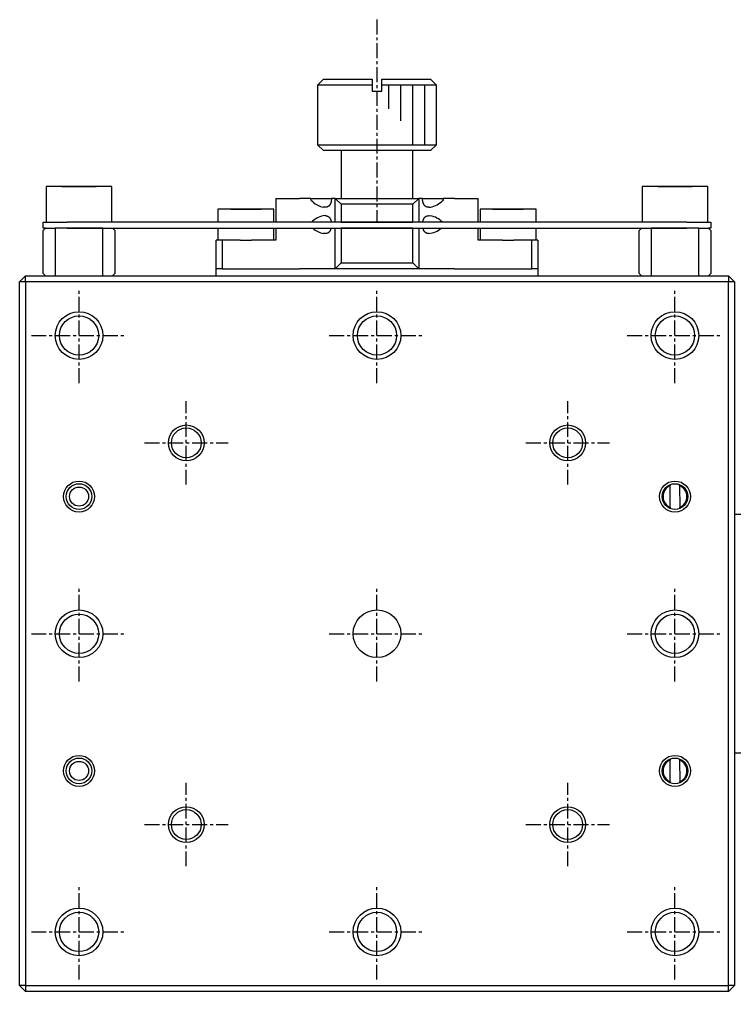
# Model space of a CAD drawing. Extents: x 10 to 371, y 10 to 242.
# Drawn here: x 86.8 to 146.8, y 111.8 to 193.2 of the extents above; entities that cross this region are included whole.
import ezdxf

# ---------------------------------------------------------------- set-up
doc = ezdxf.new("R2010")
doc.units = 0
doc.linetypes.add('CENTER', pattern=[2, 1.25, -0.25, 0.25, -0.25])
doc.layers.get('0').update_dxf_attribs({"linetype": 'CONTINUOUS'})
doc.layers.add('CENTER', color=1, linetype='CENTER')

msp = doc.modelspace()

# ---------------------------------------------------------------- linework, layer by layer
at = {"color": 7, "linetype": 'CONTINUOUS'}
for p, q in [((112.344926, 188.25), (111.844926, 187.75)), ((116.444926, 187.75), (111.844926, 187.75)), ((111.844926, 187.75), (111.844926, 182.75)), ((112.344926, 188.25), (116.444926, 188.25)), ((112.344926, 188.25), (116.444926, 188.25)), ((116.444926, 188.25), (116.444926, 187.75)), ((116.444926, 187.75), (116.444926, 187.25)), ((117.244926, 188.25), (121.344926, 188.25)), ((117.244926, 188.25), (121.344926, 188.25)), ((117.244926, 187.75), (117.244926, 188.25)), ((121.844926, 187.75), (117.244926, 187.75)), ((117.244926, 187.25), (117.244926, 187.75)), ((121.844926, 187.75), (121.344926, 188.25)), ((121.844926, 182.75), (121.844926, 187.75)), ((116.444926, 187.25), (117.244926, 187.25)), ((116.444926, 187.25), (117.244926, 187.25)), ((111.844926, 182.75), (121.844926, 182.75)), ((111.844926, 182.75), (112.344926, 182.25)), ((121.344926, 182.25), (121.844926, 182.75)), ((121.344926, 182.25), (112.344926, 182.25)), ((113.844926, 182.25), (113.844926, 178.25)), ((119.844926, 178.25), (119.844926, 182.25)), ((91.844926, 179.25), (89.094926, 179.25)), ((94.594926, 179.25), (89.094926, 179.25)), ((89.094926, 179.25), (89.094926, 176.25)), ((91.123238, 179.25), (90.40155, 179.25)), ((90.40155, 179.25), (91.123238, 179.25)), ((92.566614, 179.25), (91.123238, 179.25)), ((91.123238, 179.25), (92.566614, 179.25)), ((94.594926, 179.25), (91.844926, 179.25)), ((93.288302, 179.25), (92.566614, 179.25)), ((92.566614, 179.25), (93.288302, 179.25)), ((94.594926, 176.25), (94.594926, 179.25)), ((141.844926, 179.25), (139.094926, 179.25)), ((144.594926, 179.25), (139.094926, 179.25)), ((139.094926, 179.25), (139.094926, 176.25)), ((141.123238, 179.25), (140.40155, 179.25)), ((140.40155, 179.25), (141.123238, 179.25)), ((142.566614, 179.25), (141.123238, 179.25)), ((141.123238, 179.25), (142.566614, 179.25)), ((144.594926, 179.25), (141.844926, 179.25)), ((143.288302, 179.25), (142.566614, 179.25)), ((142.566614, 179.25), (143.288302, 179.25)), ((144.594926, 176.25), (144.594926, 179.25)), ((108.344926, 178.25), (108.344926, 176.25)), ((108.344926, 178.25), (110.344926, 178.25)), ((111.281676, 178.25), (110.344926, 178.25)), ((111.281676, 178.25), (113.024012, 178.25)), ((111.304592, 178.143304), (111.281676, 178.25)), ((111.363299, 178.046292), (111.304592, 178.143304)), ((111.452957, 177.95113), (111.363299, 178.046292)), ((112.881111, 177.688853), (112.863984, 177.666165)), ((112.897391, 177.713139), (112.881111, 177.688853)), ((112.912782, 177.73895), (112.897391, 177.713139)), ((112.927243, 177.766213), (112.912782, 177.73895)), ((112.940734, 177.794855), (112.927243, 177.766213)), ((112.953212, 177.824803), (112.940734, 177.794855)), ((112.962888, 177.850911), (112.953212, 177.824803)), ((112.971885, 177.877976), (112.962888, 177.850911)), ((112.980191, 177.905911), (112.971885, 177.877976)), ((112.987793, 177.934627), (112.980191, 177.905911)), ((112.994679, 177.964037), (112.987793, 177.934627)), ((113.000838, 177.994054), (112.994679, 177.964037)), ((113.006256, 178.024591), (113.000838, 177.994054)), ((113.010949, 178.055699), (113.006256, 178.024591)), ((113.014928, 178.087362), (113.010949, 178.055699)), ((113.01819, 178.119465), (113.014928, 178.087362)), ((113.020732, 178.151894), (113.01819, 178.119465)), ((113.022552, 178.184536), (113.020732, 178.151894)), ((113.023646, 178.217276), (113.022552, 178.184536)), ((113.024012, 178.25), (113.023646, 178.217276)), ((113.344926, 178.25), (113.024012, 178.25)), ((113.344926, 176.25), (113.344926, 178.25)), ((113.844926, 177.75), (113.344926, 178.25)), ((113.344926, 178.25), (115.594926, 178.25)), ((113.844926, 177.75), (113.844926, 176.25)), ((119.844926, 177.75), (113.844926, 177.75)), ((115.594926, 178.25), (118.094926, 178.25)), ((118.094926, 178.25), (120.344926, 178.25)), ((120.344926, 178.25), (119.844926, 177.75)), ((119.844926, 176.25), (119.844926, 177.75)), ((120.344926, 178.25), (120.344926, 176.25)), ((120.66584, 178.25), (120.344926, 178.25)), ((120.66584, 178.25), (122.408176, 178.25)), ((120.666237, 178.215709), (120.66584, 178.25)), ((120.667427, 178.181464), (120.666237, 178.215709)), ((120.669407, 178.147397), (120.667427, 178.181464)), ((120.672176, 178.113642), (120.669407, 178.147397)), ((120.675431, 178.082899), (120.672176, 178.113642)), ((120.679378, 178.052436), (120.675431, 178.082899)), ((120.684007, 178.022342), (120.679378, 178.052436)), ((120.689311, 177.992707), (120.684007, 178.022342)), ((120.695284, 177.963621), (120.689311, 177.992707)), ((120.701917, 177.935172), (120.695284, 177.963621)), ((120.709202, 177.907451), (120.701917, 177.935172)), ((120.717133, 177.880548), (120.709202, 177.907451)), ((120.727237, 177.850171), (120.717133, 177.880548)), ((120.73828, 177.820825), (120.727237, 177.850171)), ((120.750231, 177.792582), (120.73828, 177.820825)), ((120.763057, 177.765514), (120.750231, 177.792582)), ((120.776727, 177.739694), (120.763057, 177.765514)), ((120.791208, 177.715195), (120.776727, 177.739694)), ((120.806468, 177.692087), (120.791208, 177.715195)), ((120.822474, 177.670445), (120.806468, 177.692087)), ((120.841598, 177.647584), (120.822474, 177.670445)), ((122.327618, 178.047867), (122.242748, 177.95619)), ((122.382354, 178.136628), (122.327618, 178.047867)), ((122.408176, 178.25), (122.382354, 178.136628)), ((123.344926, 178.25), (122.408176, 178.25)), ((123.344926, 178.25), (125.344926, 178.25)), ((125.344926, 176.25), (125.344926, 178.25)), ((105.844926, 177.35), (103.494926, 177.35)), ((108.194926, 177.35), (103.494926, 177.35)), ((103.494926, 177.35), (103.494926, 176.25)), ((105.209841, 177.35), (104.574755, 177.35)), ((104.574755, 177.35), (105.209841, 177.35)), ((106.480011, 177.35), (105.209841, 177.35)), ((105.209841, 177.35), (106.480011, 177.35)), ((108.194926, 177.35), (105.844926, 177.35)), ((107.115097, 177.35), (106.480011, 177.35)), ((106.480011, 177.35), (107.115097, 177.35)), ((108.194926, 176.25), (108.194926, 177.35)), ((112.487272, 177.5), (112.340157, 177.513205)), ((112.496054, 177.500053), (112.487272, 177.5)), ((112.532244, 177.501477), (112.496054, 177.500053)), ((112.567801, 177.504917), (112.532244, 177.501477)), ((112.602616, 177.510464), (112.567801, 177.504917)), ((112.636581, 177.51821), (112.602616, 177.510464)), ((112.669586, 177.528246), (112.636581, 177.51821)), ((112.701525, 177.540663), (112.669586, 177.528246)), ((112.732288, 177.555552), (112.701525, 177.540663)), ((112.756357, 177.569536), (112.732288, 177.555552)), ((112.779668, 177.585301), (112.756357, 177.569536)), ((112.802153, 177.602847), (112.779668, 177.585301)), ((112.823745, 177.622173), (112.802153, 177.602847)), ((112.844378, 177.643279), (112.823745, 177.622173)), ((112.863984, 177.666165), (112.844378, 177.643279)), ((120.861737, 177.626446), (120.841598, 177.647584)), ((120.882827, 177.607029), (120.861737, 177.626446)), ((120.904804, 177.589332), (120.882827, 177.607029)), ((120.927604, 177.57335), (120.904804, 177.589332)), ((120.951162, 177.559083), (120.927604, 177.57335)), ((120.975414, 177.546527), (120.951162, 177.559083)), ((121.01077, 177.531617), (120.975414, 177.546527)), ((121.047526, 177.519745), (121.01077, 177.531617)), ((121.085532, 177.510781), (121.047526, 177.519745)), ((121.124638, 177.504591), (121.085532, 177.510781)), ((121.164695, 177.501044), (121.124638, 177.504591)), ((121.202527, 177.5), (121.164695, 177.501044)), ((127.844926, 177.35), (125.494926, 177.35)), ((130.194926, 177.35), (125.494926, 177.35)), ((125.494926, 177.35), (125.494926, 176.25)), ((127.209841, 177.35), (126.574755, 177.35)), ((126.574755, 177.35), (127.209841, 177.35)), ((128.480011, 177.35), (127.209841, 177.35)), ((127.209841, 177.35), (128.480011, 177.35)), ((130.194926, 177.35), (127.844926, 177.35)), ((129.115097, 177.35), (128.480011, 177.35)), ((128.480011, 177.35), (129.115097, 177.35)), ((130.194926, 176.25), (130.194926, 177.35)), ((88.844926, 175.75), (88.844926, 176.25)), ((88.844926, 176.25), (90.844926, 176.25)), ((113.844926, 176.25), (90.844926, 176.25)), ((111.36061, 176.250031), (111.432241, 176.329544)), ((112.487198, 176.8), (112.522402, 176.799101)), ((112.522402, 176.799101), (112.568797, 176.794994)), ((112.568797, 176.794994), (112.613724, 176.787343)), ((112.613724, 176.787343), (112.64323, 176.780028)), ((112.64323, 176.780028), (112.672077, 176.770878)), ((112.672077, 176.770878), (112.700181, 176.759849)), ((112.700181, 176.759849), (112.727459, 176.746899)), ((112.727459, 176.746899), (112.753829, 176.731984)), ((112.753829, 176.731984), (112.779208, 176.71506)), ((112.779208, 176.71506), (112.803513, 176.696085)), ((112.803513, 176.696085), (112.822834, 176.67873)), ((112.822834, 176.67873), (112.841446, 176.65984)), ((112.841446, 176.65984), (112.859304, 176.639451)), ((112.859304, 176.639451), (112.876362, 176.617596)), ((112.876362, 176.617596), (112.892576, 176.594311)), ((112.892576, 176.594311), (112.9079, 176.569631)), ((112.9079, 176.569631), (112.92229, 176.54359)), ((112.92229, 176.54359), (112.934177, 176.519524)), ((112.934177, 176.519524), (112.94538, 176.494323)), ((112.94538, 176.494323), (112.955883, 176.468068)), ((112.955883, 176.468068), (112.965668, 176.44084)), ((112.965668, 176.44084), (112.974719, 176.41272)), ((112.974719, 176.41272), (112.983018, 176.383789)), ((112.983018, 176.383789), (112.990548, 176.354128)), ((112.990548, 176.354128), (112.997291, 176.323817)), ((112.997291, 176.323817), (113.002042, 176.299576)), ((113.002042, 176.299576), (113.00633, 176.274953)), ((113.00633, 176.274953), (113.010153, 176.25)), ((113.844926, 176.25), (119.844926, 176.25)), ((119.844926, 176.25), (113.844926, 176.25)), ((142.844926, 176.25), (119.844926, 176.25)), ((120.679699, 176.25), (120.684771, 176.282393)), ((120.684771, 176.282393), (120.690654, 176.314279)), ((120.690654, 176.314279), (120.697336, 176.345556)), ((120.697336, 176.345556), (120.704803, 176.376119)), ((120.704803, 176.376119), (120.713044, 176.405863)), ((120.713044, 176.405863), (120.722044, 176.434684)), ((120.722044, 176.434684), (120.731792, 176.462478)), ((120.731792, 176.462478), (120.742288, 176.489197)), ((120.742288, 176.489197), (120.753567, 176.514948)), ((120.753567, 176.514948), (120.765602, 176.539679)), ((120.765602, 176.539679), (120.778366, 176.563337)), ((120.778366, 176.563337), (120.791832, 176.585871)), ((120.791832, 176.585871), (120.805974, 176.607229)), ((120.805974, 176.607229), (120.820764, 176.62736)), ((120.820764, 176.62736), (120.839973, 176.650589)), ((120.839973, 176.650589), (120.860206, 176.672064)), ((120.860206, 176.672064), (120.881398, 176.691779)), ((120.881398, 176.691779), (120.903483, 176.709731)), ((120.903483, 176.709731), (120.926395, 176.725916)), ((120.926395, 176.725916), (120.950069, 176.74033)), ((120.950069, 176.74033), (120.980191, 176.755689)), ((120.980191, 176.755689), (121.011482, 176.76861)), ((121.011482, 176.76861), (121.043837, 176.779182)), ((121.043837, 176.779182), (121.077148, 176.787489)), ((121.077148, 176.787489), (121.111311, 176.79362)), ((121.111311, 176.79362), (121.146218, 176.79766)), ((121.146218, 176.79766), (121.181763, 176.799696)), ((121.181763, 176.799696), (121.202643, 176.8)), ((121.202643, 176.8), (121.334685, 176.789225)), ((142.844926, 176.25), (144.844926, 176.25)), ((144.844926, 176.25), (144.844926, 175.75)), ((89.044926, 175.75), (88.844926, 175.55)), ((89.044926, 175.75), (88.844926, 175.75)), ((88.844926, 171.95), (88.844926, 175.55)), ((89.044926, 175.75), (89.844926, 175.75)), ((89.844926, 175.75), (89.844926, 171.75)), ((90.844926, 175.75), (89.844926, 175.75)), ((90.844926, 175.75), (89.844926, 175.75)), ((93.844926, 175.75), (90.844926, 175.75)), ((90.844926, 175.75), (93.844926, 175.75)), ((93.844926, 171.75), (93.844926, 175.75)), ((93.844926, 175.75), (113.844926, 175.75)), ((94.844926, 175.55), (94.644926, 175.75)), ((94.844926, 175.55), (94.844926, 171.95)), ((103.494926, 175.75), (103.494926, 174.75)), ((108.194926, 174.75), (108.194926, 175.75)), ((108.344926, 175.75), (108.344926, 174.75)), ((112.487231, 175.3), (112.370263, 175.308584)), ((112.497122, 175.300102), (112.487231, 175.3)), ((112.53791, 175.301903), (112.497122, 175.300102)), ((112.577733, 175.306246), (112.53791, 175.301903)), ((112.616459, 175.313265), (112.577733, 175.306246)), ((112.653957, 175.323098), (112.616459, 175.313265)), ((112.681781, 175.332625), (112.653957, 175.323098)), ((112.708897, 175.343981), (112.681781, 175.332625)), ((112.735225, 175.357198), (112.708897, 175.343981)), ((112.760687, 175.372312), (112.735225, 175.357198)), ((112.785205, 175.389354), (112.760687, 175.372312)), ((112.808699, 175.40836), (112.785205, 175.389354)), ((112.829386, 175.427644), (112.808699, 175.40836)), ((112.849222, 175.448718), (112.829386, 175.427644)), ((112.868151, 175.471536), (112.849222, 175.448718)), ((112.886114, 175.496056), (112.868151, 175.471536)), ((112.903055, 175.522231), (112.886114, 175.496056)), ((112.918916, 175.55002), (112.903055, 175.522231)), ((112.931698, 175.575256), (112.918916, 175.55002)), ((112.943713, 175.601755), (112.931698, 175.575256)), ((112.95494, 175.629426), (112.943713, 175.601755)), ((112.965358, 175.658178), (112.95494, 175.629426)), ((112.974943, 175.687919), (112.965358, 175.658178)), ((112.983675, 175.718556), (112.974943, 175.687919)), ((112.991532, 175.75), (112.983675, 175.718556)), ((113.344926, 172.35), (113.344926, 175.75)), ((113.844926, 175.75), (113.844926, 172.85)), ((119.844926, 175.75), (113.844926, 175.75)), ((113.844926, 175.75), (119.844926, 175.75)), ((119.844926, 172.85), (119.844926, 175.75)), ((119.844926, 175.75), (139.844926, 175.75)), ((120.344926, 175.75), (120.344926, 172.35)), ((120.706387, 175.71772), (120.69832, 175.75)), ((120.715338, 175.686374), (120.706387, 175.71772)), ((120.725154, 175.656144), (120.715338, 175.686374)), ((120.735889, 175.626907), (120.725154, 175.656144)), ((120.747512, 175.598735), (120.735889, 175.626907)), ((120.759993, 175.571701), (120.747512, 175.598735)), ((120.773301, 175.545877), (120.759993, 175.571701)), ((120.787407, 175.521336), (120.773301, 175.545877)), ((120.802279, 175.498149), (120.787407, 175.521336)), ((120.817888, 175.476389), (120.802279, 175.498149)), ((120.836551, 175.453346), (120.817888, 175.476389)), ((120.856214, 175.431986), (120.836551, 175.453346)), ((120.876818, 175.412309), (120.856214, 175.431986)), ((120.898298, 175.394317), (120.876818, 175.412309)), ((120.920594, 175.37801), (120.898298, 175.394317)), ((120.943644, 175.363389), (120.920594, 175.37801)), ((120.967386, 175.350454), (120.943644, 175.363389)), ((120.997877, 175.336634), (120.967386, 175.350454)), ((121.029471, 175.325163), (120.997877, 175.336634)), ((121.062068, 175.315954), (121.029471, 175.325163)), ((121.095567, 175.308921), (121.062068, 175.315954)), ((121.129867, 175.303976), (121.095567, 175.308921)), ((121.164867, 175.301032), (121.129867, 175.303976)), ((121.200466, 175.300003), (121.164867, 175.301032)), ((121.202519, 175.3), (121.200466, 175.300003)), ((125.344926, 174.75), (125.344926, 175.75)), ((125.494926, 175.75), (125.494926, 174.75)), ((130.194926, 174.75), (130.194926, 175.75)), ((139.044926, 175.75), (138.844926, 175.55)), ((138.844926, 171.95), (138.844926, 175.55)), ((139.844926, 175.75), (139.844926, 171.75)), ((142.844926, 175.75), (139.844926, 175.75)), ((139.844926, 175.75), (142.844926, 175.75)), ((143.844926, 175.75), (142.844926, 175.75)), ((143.844926, 175.75), (142.844926, 175.75)), ((143.844926, 171.75), (143.844926, 175.75)), ((143.844926, 175.75), (144.644926, 175.75)), ((144.844926, 175.55), (144.644926, 175.75)), ((144.844926, 175.75), (144.644926, 175.75)), ((144.844926, 175.55), (144.844926, 171.95)), ((103.344926, 172.35), (103.344926, 174.75)), ((103.844926, 174.75), (103.344926, 174.75)), ((103.844926, 174.75), (103.844926, 172.35)), ((105.362743, 174.75), (103.844926, 174.75)), ((105.362743, 174.75), (106.327109, 174.75)), ((108.344926, 174.75), (106.327109, 174.75)), ((127.362743, 174.75), (125.344926, 174.75)), ((127.362743, 174.75), (128.327109, 174.75)), ((129.844926, 174.75), (128.327109, 174.75)), ((129.844926, 172.35), (129.844926, 174.75)), ((130.344926, 174.75), (129.844926, 174.75)), ((130.344926, 174.75), (130.344926, 172.35)), ((113.344926, 172.35), (113.844926, 172.85)), ((113.844926, 172.85), (119.844926, 172.85)), ((119.844926, 172.85), (120.344926, 172.35)), ((103.844926, 172.35), (103.344926, 172.35)), ((103.344926, 171.75), (103.344926, 172.35)), ((103.844926, 172.35), (110.344926, 172.35)), ((113.344926, 172.35), (110.344926, 172.35)), ((120.344926, 172.35), (113.344926, 172.35)), ((123.344926, 172.35), (120.344926, 172.35)), ((123.344926, 172.35), (129.844926, 172.35)), ((130.344926, 172.35), (129.844926, 172.35)), ((130.344926, 172.35), (130.344926, 171.75)), ((87.344926, 171.75), (86.844926, 171.25)), ((86.844926, 112.25), (86.844926, 171.25)), ((87.344926, 171.25), (86.844926, 171.25)), ((87.344926, 171.25), (87.344926, 171.75)), ((87.344926, 171.75), (89.844926, 171.75)), ((146.344926, 171.25), (87.344926, 171.25)), ((87.344926, 171.25), (87.344926, 112.25)), ((88.844926, 171.95), (89.044926, 171.75)), ((89.844926, 171.75), (93.844926, 171.75)), ((89.844926, 171.75), (93.844926, 171.75)), ((93.844926, 171.75), (139.844926, 171.75)), ((94.644926, 171.75), (94.844926, 171.95)), ((138.844926, 171.95), (139.044926, 171.75)), ((139.844926, 171.75), (143.844926, 171.75)), ((139.844926, 171.75), (143.844926, 171.75)), ((143.844926, 171.75), (146.344926, 171.75)), ((144.644926, 171.75), (144.844926, 171.95)), ((146.344926, 171.75), (146.344926, 171.25)), ((146.844926, 171.25), (146.344926, 171.75)), ((146.844926, 171.25), (146.344926, 171.25)), ((146.344926, 112.25), (146.344926, 171.25)), ((146.844926, 171.25), (146.844926, 112.25)), ((141.435901, 154.244654), (141.436642, 154.162855)), ((141.453979, 152.248608), (141.435906, 154.244147)), ((141.453243, 152.3299), (141.436642, 154.162855)), ((142.236609, 154.1701), (142.235866, 154.25214)), ((142.236609, 154.1701), (142.25321, 152.337145)), ((141.453243, 152.3299), (141.453986, 152.24786)), ((142.253951, 152.255346), (142.25321, 152.337145)), ((161.344926, 151.750002), (146.844926, 151.750002)), ((141.435901, 131.244654), (141.436642, 131.162855)), ((141.453979, 129.248608), (141.435906, 131.244147)), ((142.236609, 131.1701), (142.235866, 131.25214)), ((161.344926, 131.75), (146.844926, 131.75)), ((141.453243, 129.3299), (141.436642, 131.162855)), ((142.236609, 131.1701), (142.25321, 129.337145)), ((141.453243, 129.3299), (141.453986, 129.24786)), ((142.253951, 129.255346), (142.25321, 129.337145)), ((87.344926, 112.25), (86.844926, 112.25)), ((86.844926, 112.25), (87.344926, 111.75)), ((87.344926, 112.25), (146.344926, 112.25)), ((87.344926, 112.25), (87.344926, 111.75)), ((146.344926, 111.75), (87.344926, 111.75)), ((146.844926, 112.25), (146.344926, 112.25)), ((146.344926, 111.75), (146.344926, 112.25)), ((146.344926, 111.75), (146.844926, 112.25))]:
    msp.add_line(p, q, dxfattribs=at)
at = {"color": 3, "linetype": 'CONTINUOUS'}
for p, q in [((117.844926, 185.75), (117.844926, 187.75)), ((118.844926, 184.75), (118.844926, 187.75)), ((119.844926, 182.75), (119.844926, 187.75)), ((120.844926, 182.75), (120.844926, 187.75))]:
    msp.add_line(p, q, dxfattribs=at)
for centre, radius in [((91.844926, 166.75), 2), ((116.844926, 166.75), 2), ((141.844926, 166.75), 2), ((100.844926, 157.75), 1.5), ((132.844926, 157.75), 1.5), ((91.844926, 153.25), 1.3), ((141.844926, 153.25), 1.3), ((91.844926, 141.75), 2), ((141.844926, 141.75), 2), ((91.844926, 130.25), 1.3), ((141.844926, 130.25), 1.3), ((100.844926, 125.75), 1.5), ((132.844926, 125.75), 1.5), ((91.844926, 116.75), 2), ((116.844926, 116.75), 2), ((141.844926, 116.75), 2)]:
    msp.add_circle(centre, radius, dxfattribs=at)
at = {"color": 7, "linetype": 'CONTINUOUS'}
for centre, radius in [((91.844926, 166.75), 1.65), ((116.844926, 166.75), 1.65), ((141.844926, 166.75), 1.65), ((100.844926, 157.75), 1.25), ((132.844926, 157.75), 1.25), ((91.844926, 153.25), 1.075), ((91.844926, 153.25), 0.8), ((141.844926, 153.25), 1.075), ((116.844926, 141.75), 2), ((91.844926, 141.75), 1.65), ((141.844926, 141.75), 1.65), ((91.844926, 130.25), 1.075), ((141.844926, 130.25), 1.075), ((91.844926, 130.25), 0.8), ((100.844926, 125.75), 1.25), ((132.844926, 125.75), 1.25), ((91.844926, 116.75), 1.65), ((116.844926, 116.75), 1.65), ((141.844926, 116.75), 1.65)]:
    msp.add_circle(centre, radius, dxfattribs=at)
for centre, radius, start, end in [((112.744558, 179.450148), 1.978709, 229.25077852, 258.20700869), ((121.011314, 179.350082), 1.859937, 275.90079989, 311.4590073), ((112.677206, 174.95587), 1.853893, 95.88266192, 132.18611397), ((120.977606, 174.943711), 1.879742, 44.02564064, 79.04943393), ((112.747711, 177.263188), 1.990715, 229.47983532, 259.07029629), ((121.020108, 177.129747), 1.838817, 275.693117, 311.386932), ((141.844926, 153.25), 1, 114.09709, 246.940733), ((141.844926, 153.25), 1, 294.09709, 66.940733), ((141.844926, 130.25), 1, 114.09709, 246.940733), ((141.844926, 130.25), 1, 294.09709, 66.940733)]:
    msp.add_arc(centre, radius, start, end, dxfattribs=at)
at = {"layer": 'CENTER', "color": 1, "linetype": 'CENTER'}
for p, q in [((116.844926, 193.25), (116.844926, 176.25)), ((91.844926, 162.75), (91.844926, 170.75)), ((116.844926, 162.75), (116.844926, 170.75)), ((141.844926, 162.75), (141.844926, 170.75)), ((87.844926, 166.75), (95.844926, 166.75)), ((112.844926, 166.75), (120.844926, 166.75)), ((137.844926, 166.75), (145.844926, 166.75)), ((100.844926, 154.25), (100.844926, 161.25)), ((132.844926, 154.25), (132.844926, 161.25)), ((97.344926, 157.75), (104.344926, 157.75)), ((129.344926, 157.75), (136.344926, 157.75)), ((91.844926, 137.75), (91.844926, 145.75)), ((116.844926, 137.75), (116.844926, 145.75)), ((141.844926, 137.75), (141.844926, 145.75)), ((87.844926, 141.75), (95.844926, 141.75)), ((112.844926, 141.75), (120.844926, 141.75)), ((137.844926, 141.75), (145.844926, 141.75)), ((100.844926, 122.25), (100.844926, 129.25)), ((132.844926, 122.25), (132.844926, 129.25)), ((97.344926, 125.75), (104.344926, 125.75)), ((129.344926, 125.75), (136.344926, 125.75)), ((91.844926, 112.75), (91.844926, 120.75)), ((116.844926, 112.75), (116.844926, 120.75)), ((141.844926, 112.75), (141.844926, 120.75)), ((87.844926, 116.75), (95.844926, 116.75)), ((112.844926, 116.75), (120.844926, 116.75)), ((137.844926, 116.75), (145.844926, 116.75))]:
    msp.add_line(p, q, dxfattribs=at)

doc.saveas('drawing.dxf')
